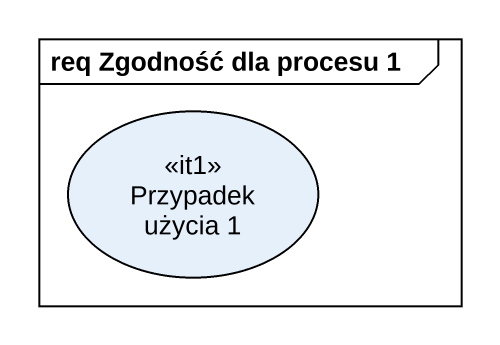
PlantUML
@startuml
mainframe req Zgodność dla procesu 1
usecase "Przypadek użycia 1" as Przypadek_użycia_1 <<it1>>
@enduml
